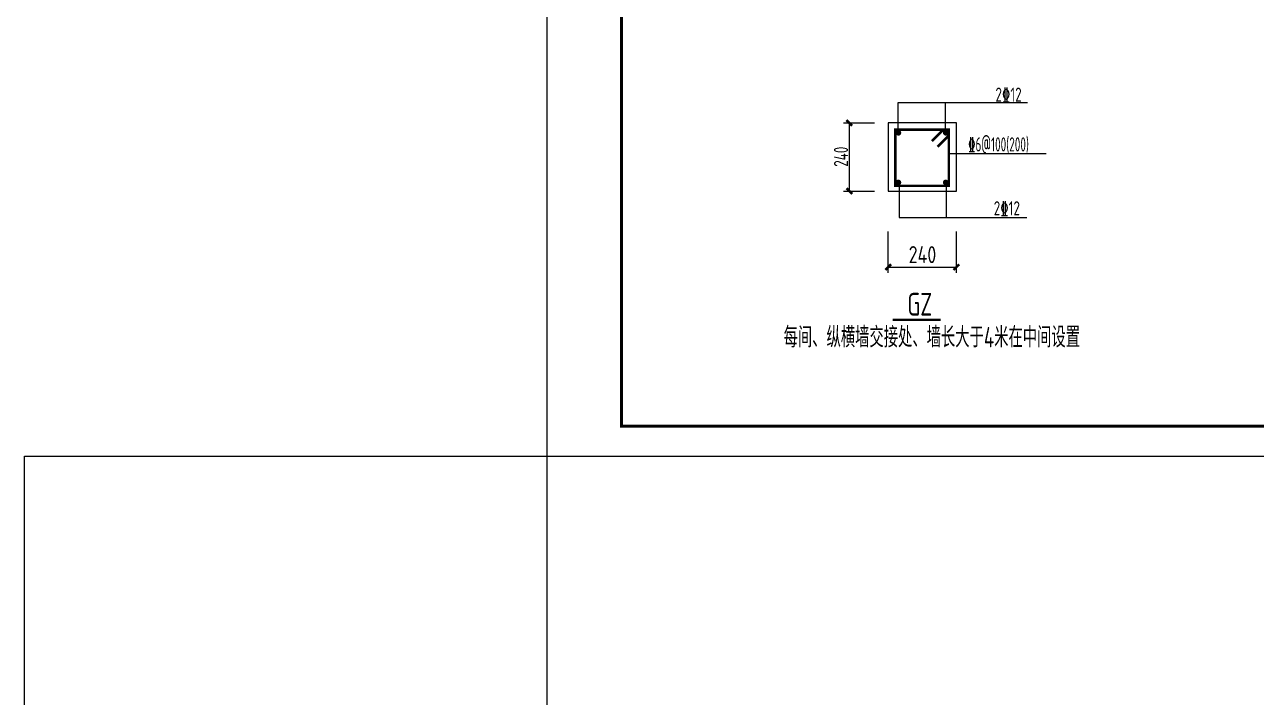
# Model space of a CAD drawing. Extents: x -17471 to 313636, y -71590 to 757901.
# Drawn here: x 170065 to 211278, y 135116 to 157609 of the extents above; entities that cross this region are included whole.
import ezdxf

# ---------------------------------------------------------------- set-up
doc = ezdxf.new("R2010")
doc.units = 0
doc.header["$LTSCALE"] = 1000
doc.header["$MEASUREMENT"] = 0
for name, color, linetype in [('1', 140, 'Continuous'), ('PUB_TITLE', 4, 'Continuous'), ('尺寸线及数字', 253, 'Continuous'), ('板负筋标注TEXT2', 6, 'Continuous'), ('钢筋', 1, 'Continuous')]:
    doc.layers.add(name, color=color, linetype=linetype)
doc.styles.add('TSSD_REIN', font='Tssdeng.shx', dxfattribs={"width": 0.7, "bigfont": 'hztxt.shx'})

# ---------------------------------------------------------------- blocks, each defined once
blk = doc.blocks.new('GZ')
at = {"layer": '1', "color": 3}
for p, q in [((8359494, -1996109), (8359494, -1995226)), ((8359494, -1995226), (8363286, -1995226)), ((8360886, -1996109), (8360886, -1995226)), ((8360980, -1996723), (8363835, -1996723)), ((8359521, -1997554), (8359521, -1998604)), ((8360896, -1997554), (8360896, -1998604)), ((8359521, -1998604), (8363271, -1998604))]:
    blk.add_line(p, q, dxfattribs=at)
at = {"layer": '1'}
for p, q in [((8361201, -1995827), (8359201, -1995827)), ((8359201, -1995827), (8359201, -1997827)), ((8361201, -1997827), (8361201, -1995827)), ((8359201, -1997827), (8361201, -1997827))]:
    blk.add_line(p, q, dxfattribs=at)
at = {"layer": '尺寸线及数字', "color": 3}
for p, q in [((8357892, -1995827), (8358799, -1995827)), ((8358059, -1997827), (8358059, -1995827)), ((8357892, -1997827), (8358799, -1997827)), ((8359201, -2000226), (8359201, -1999011)), ((8361201, -2000226), (8361201, -1999011)), ((8359201, -2000059), (8361201, -2000059))]:
    blk.add_line(p, q, dxfattribs=at)
at = {"layer": '尺寸线及数字', "color": 3, "const_width": 75}
for points in [[(8357975, -1995744), (8358142, -1995911)], [(8357975, -1997744), (8358142, -1997911)], [(8359117, -2000142), (8359284, -1999976)], [(8361117, -2000142), (8361284, -1999976)]]:
    blk.add_lwpolyline(points, dxfattribs=at)
at = {"layer": '钢筋', "const_width": 75}
blk.add_lwpolyline([(8360480, -1996363), (8360813, -1996030), (8360980, -1996030), (8360980, -1997674), (8359406, -1997674), (8359406, -1996030), (8360980, -1996030), (8360980, -1996197), (8360646, -1996530)], dxfattribs=at)
at = {"layer": '钢筋', "const_width": 83.3}
for points in [[(8359540, -1996118, 1), (8359456, -1996118, 1), (8359540, -1996118)], [(8360931, -1996118, 1), (8360848, -1996118, 1), (8360931, -1996118)], [(8359540, -1997576, 1), (8359456, -1997576, 1), (8359540, -1997576)], [(8360931, -1997576, 1), (8360848, -1997576, 1), (8360931, -1997576)]]:
    blk.add_lwpolyline(points, format="xyb", dxfattribs=at)
at = {"layer": '钢筋', "color": 2, "const_width": 75}
blk.add_lwpolyline([(8359335, -2001605), (8360741, -2001605)], dxfattribs=at)
at = {"layer": '板负筋标注TEXT2', "color": 0, "style": 'TSSD_REIN'}
for s, height, width, p in [('2%%13212', 416.7, 0.7, (8362347, -1995208)), (' %%1326@100(200)', 416.67, 0.599976, (8361395, -1996667)), ('2%%13212', 416.7, 0.7, (8362297, -1998542)), ('240', 500, 0.8, (8359801, -1999942)), ('GZ', 666.7, 0.7, (8359763, -2001481)), ('每间、纵横墙交接处、墙长大于4米在中间设置', 600, 0.7, (8356128, -2002414))]:
    blk.add_text(s, height=height, dxfattribs=dict(at, width=width)).set_placement(p)
at = {"layer": '板负筋标注TEXT2', "color": 0, "style": 'TSSD_REIN', "width": 0.7}
blk.add_text('240', height=416.7, rotation=90, dxfattribs=at).set_placement((8358022, -1997116))

msp = doc.modelspace()

# ---------------------------------------------------------------- linework, layer by layer
msp.add_lwpolyline([(187535.9, 130990.1), (170064.7, 130990.1), (170064.7, 143180.2), (187535.9, 143180.2)], close=True)
at = {"layer": 'PUB_TITLE'}
msp.add_lwpolyline([(187535.9, 143180.2), (313635.9, 143180.2), (313635.9, 202580.2), (187535.9, 202580.2)], close=True, dxfattribs=at)
at = {"layer": 'PUB_TITLE', "const_width": 100}
msp.add_lwpolyline([(190035.9, 144180.2), (312635.9, 144180.2), (312635.9, 201580.2), (190035.9, 201580.2)], close=True, dxfattribs=at)

# ---------------------------------------------------------------- block references
at = {"xscale": 1.14, "yscale": 1.14, "zscale": 1.14}
msp.add_blockref('GZ', (-9330528.3, 2429568.6), dxfattribs=at)

doc.saveas('drawing.dxf')
